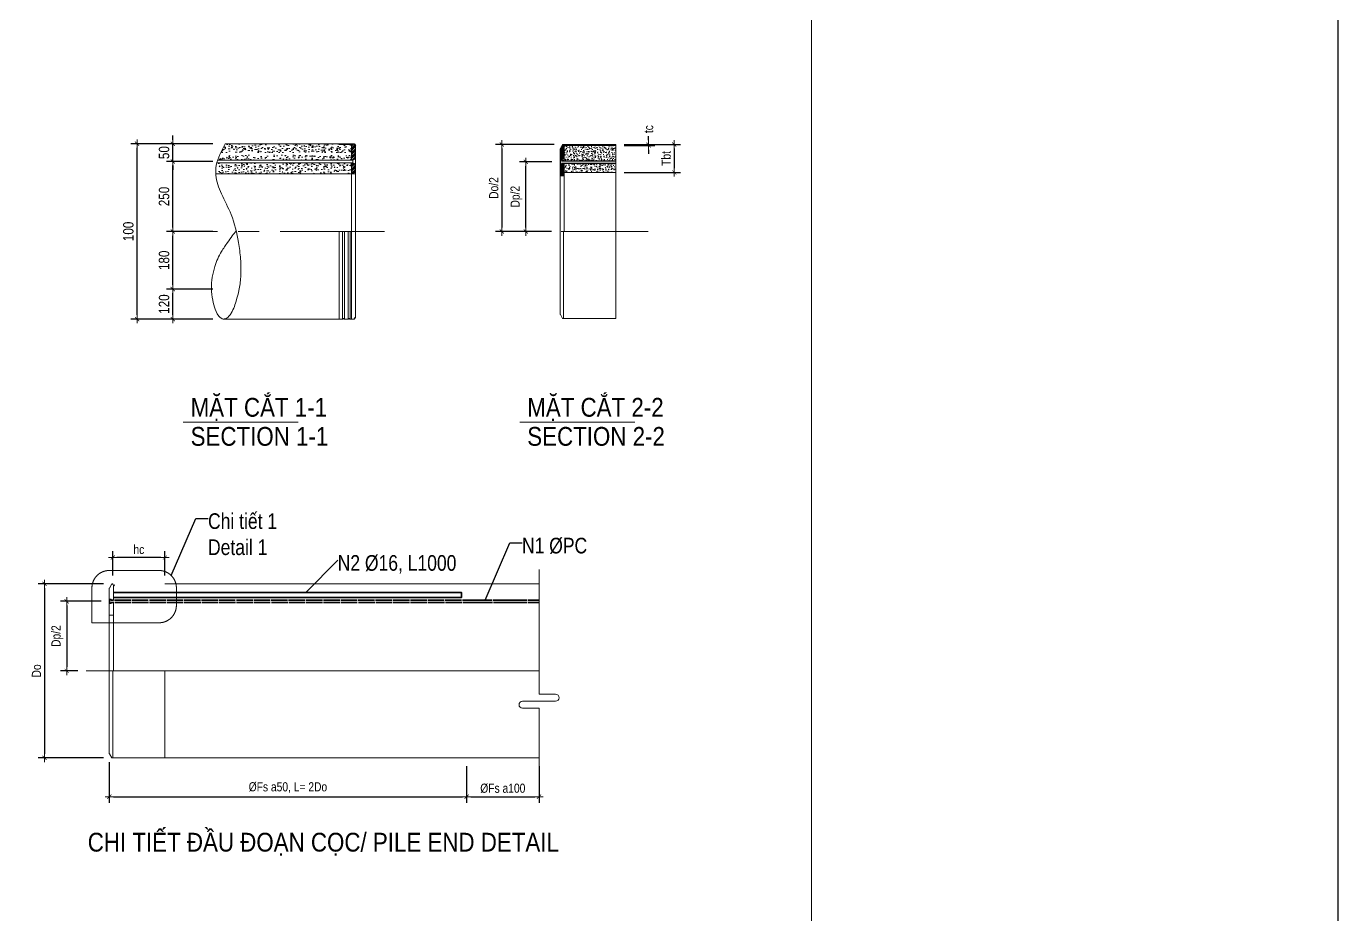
# Model space of a CAD drawing. Header units: millimetres. Extents: x -2123450 to -961021, y -260876 to 649159.
# Drawn here: x -1433376 to -1401975, y 138489 to 159761 of the extents above; entities that cross this region are included whole.
import ezdxf
from ezdxf.enums import TextEntityAlignment as Align

# ---------------------------------------------------------------- set-up
doc = ezdxf.new("R2010")
doc.units = ezdxf.units.MM
doc.header["$LTSCALE"] = 1000
doc.header["$MEASUREMENT"] = 0
doc.header["$PDMODE"] = 66
for name, pattern in [('CENTER2', [1.125, 0.75, -0.125, 0.125, -0.125]), ('CENTERX2', [4, 2.5, -0.5, 0.5, -0.5]), ('HIDDEN', [0.375, 0.25, -0.125]), ('HIDDEN2', [4.7625, 3.175, -1.5875])]:
    doc.linetypes.add(name, pattern=pattern)
doc.layers.get('0').update_dxf_attribs({"linetype": 'CONTINUOUS'})
doc.layers.get('DEFPOINTS').update_dxf_attribs({"linetype": 'CONTINUOUS'})
for name, color, linetype, lineweight in [('1.NET BAO-F', 3, 'CONTINUOUS', 20), ('4.DIM-F', 1, 'CONTINUOUS', 15), ('9.NET MANH-F', 9, 'CONTINUOUS', 15), ('NDC_S_AXIS', 5, 'CENTER2', 15), ('NDC_S_BREAK-LINE', 1, 'CONTINUOUS', 15), ('NDC_S_CONTINUOUS', 3, 'CONTINUOUS', 20), ('NDC_S_DIM', 1, 'CONTINUOUS', 9), ('NDC_S_HATCH MATERIAL', 8, 'CONTINUOUS', 13), ('NDC_S_REBAR', 4, 'CONTINUOUS', 35), ('NDC_S_VN TEXT', 7, 'CONTINUOUS', 9), ('Thep', 1, 'CONTINUOUS', 30), ('Thep dai', 3, 'CONTINUOUS', 30)]:
    doc.layers.add(name, color=color, linetype=linetype, lineweight=lineweight)
doc.layers.add('NDC_S-COLUMN', color=3, linetype='CONTINUOUS')
doc.styles.add('NDC_ARIAL', font='arial.ttf', dxfattribs={"width": 0.8})
doc.dimstyles.new('DIM', dxfattribs={"dimtxt": 0.03, "dimasz": 0.035, "dimexe": 0.03, "dimexo": 0.03, "dimgap": 0.005, "dimtad": 1, "dimdec": 0, "dimlfac": 10000, "dimzin": 0, "dimdsep": 46, "dimtxsty": 'NDC_ARIAL', "dimblk": 'DOTSMALL', "dimcen": 0.05, "dimclrd": 1, "dimclre": 1, "dimadec": 0, "dimazin": 0, "dimtfac": 1, "dimtdec": 0, "dimtofl": 0, "dimtmove": 0, "dimatfit": 3, "dimfxl": 0.03, "dimtolj": 1, "dimtzin": 0, "dimarcsym": 0})
doc.dimstyles.new('NDC_1-100', dxfattribs={"dimscale": 100, "dimtxt": 2.2, "dimasz": 1, "dimexe": 1.5, "dimexo": 2, "dimgap": 0.8, "dimtad": 1, "dimdec": 0, "dimdsep": 46, "dimtxsty": 'NDC_ARIAL', "dimblk": 'DIMMARK', "dimcen": 49999.938995, "dimdle": 1.5, "dimclrd": 1, "dimclre": 1, "dimclrt": 3, "dimadec": 0, "dimazin": 0, "dimtfac": 1, "dimtdec": 0, "dimtix": 1, "dimtmove": 2, "dimatfit": 3, "dimfxl": 1, "dimarcsym": 0})
doc.dimstyles.new('NDC_1-25(25)', dxfattribs={"dimscale": 100, "dimtxt": 2.5, "dimasz": 1, "dimexe": 1.5, "dimexo": 0, "dimgap": 0.8, "dimtad": 1, "dimdec": 0, "dimlfac": 0.25, "dimdsep": 46, "dimtxsty": 'NDC_ARIAL', "dimblk": 'DIMMARK', "dimcen": 49999.938995, "dimdle": 1.5, "dimclrd": 1, "dimclre": 1, "dimclrt": 3, "dimadec": 0, "dimazin": 0, "dimtfac": 1, "dimtdec": 0, "dimtix": 1, "dimtmove": 2, "dimatfit": 3, "dimfxl": 1, "dimarcsym": 0})
pattern_1 = [(50, (-1640018.06, 136960.5), (214.93242, -18.80415), [22.47432, -247.21747]), (355, (-1640018.06, 136960.5), (-41.57788, 225.40004), [17.97945, -197.77397]), (100.4514, (-1640000.15, 136958.93), (173.3547, 206.59575), [19.10023, -210.10252]), (46.1842, (-1640018.06, 137020.43), (319.80682, -49.59902), [33.71147, -370.8262]), (96.6356, (-1639991.4, 137016.3), (280.0787, 291.90176), [28.65034, -315.1537]), (351.1842, (-1640018.06, 137020.43), (280.0785, 291.902), [26.9692, -296.66096]), (21, (-1639988.1, 137005.44), (178.8677, -120.64778), [22.47432, -247.21747]), (326, (-1639988.1, 137005.44), (72.91127, 217.29667), [17.97945, -197.77397]), (71.4514, (-1639973.19, 136995.39), (251.77904, 96.6487), [19.10023, -210.10252]), (37.5, (-1640018.06, 136960.49), (3.643792, 99.754151), [0, -195.37671, 0, -200.77055, 0, -198.523116]), (7.5, (-1640018.06, 136960.49), (78.83077, 118.18844), [0, -114.46918, 0, -190.88185, 0, -75.66353]), (327.5, (-1640084.884, 136960.49), (159.963915, -6.758737), [0, -74.91438, 0, -233.73288, 0, -310.14555]), (317.5, (-1640114.85, 136960.5), (174.75613, 29.99721), [0, -97.3887, 0, -155.2226, 0, -220.24829])]
pattern_2 = [(45, (-3171099.63, 739639.76), (-49.7184456, 49.7184456), []), (45, (-3171083.06, 739639.76), (-49.7184456, 49.7184456), []), (45, (-3171066.485, 739639.76), (-49.7184456, 49.7184456), []), (45, (-3171049.91, 739639.76), (-49.7184456, 49.7184456), [])]

# ---------------------------------------------------------------- blocks, each defined once
blk = doc.blocks.new('_DotSmall')
at = {"color": 0, "linetype": 'ByBlock', "lineweight": 9, "const_width": 0.5}
blk.add_lwpolyline([(-0.0625, 0, 1), (0.0625, 0, 1)], format="xyb", close=True, dxfattribs=at)
blk = doc.blocks.new('DIMMARK')
at = {"layer": 'NDC_S_DIM', "color": 1}
blk.add_line((-1.5, 0), (1, 0), dxfattribs=at)
at = {"layer": 'NDC_S_DIM', "color": 2, "const_width": 0.15}
blk.add_lwpolyline([(-0.5, -0.5), (0.5, 0.5)], dxfattribs=at)
blk = doc.blocks.new('*D453')
at = {"layer": 'DEFPOINTS', "color": 0, "transparency": 16777216}
for p in [(-1431304, 147041), (-1431304, 146410), (-1430054, 146410)]:
    blk.add_point(p, dxfattribs=at)
at = {"layer": 'NDC_S_DIM', "color": 1, "lineweight": -2, "transparency": 16777216}
for p, q in [((-1431304, 146610), (-1431304, 147191)), ((-1430154, 147041), (-1431204, 147041)), ((-1430054, 146610), (-1430054, 147191))]:
    blk.add_line(p, q, dxfattribs=at)
at = {"layer": 'NDC_S_DIM', "color": 1, "lineweight": -2, "transparency": 16777216, "xscale": 100, "yscale": 100, "zscale": 100, "rotation": 180}
blk.add_blockref('DIMMARK', (-1431304, 147041), dxfattribs=at)
at = {"layer": 'NDC_S_DIM', "color": 1, "lineweight": -2, "transparency": 16777216, "xscale": 100, "yscale": 100, "zscale": 100}
blk.add_blockref('DIMMARK', (-1430054, 147041), dxfattribs=at)
at = {"layer": 'NDC_S_DIM', "color": 3, "transparency": 16777216, "insert": (-1430679, 147233), "char_height": 220, "attachment_point": 5, "style": 'NDC_ARIAL'}
blk.add_mtext('hc', dxfattribs=at)
blk = doc.blocks.new('*D454')
at = {"layer": 'DEFPOINTS', "color": 0, "transparency": 16777216}
for p in [(-1431387, 142344), (-1422833, 142244), (-1422833, 141316)]:
    blk.add_point(p, dxfattribs=at)
at = {"layer": 'NDC_S_DIM', "color": 1, "lineweight": -2, "transparency": 16777216}
for p, q in [((-1431387, 142144), (-1431387, 141166)), ((-1422833, 142044), (-1422833, 141166)), ((-1431287, 141316), (-1422933, 141316))]:
    blk.add_line(p, q, dxfattribs=at)
at = {"layer": 'NDC_S_DIM', "color": 1, "lineweight": -2, "transparency": 16777216, "xscale": 100, "yscale": 100, "zscale": 100, "rotation": 180}
blk.add_blockref('DIMMARK', (-1431387, 141316), dxfattribs=at)
at = {"layer": 'NDC_S_DIM', "color": 1, "lineweight": -2, "transparency": 16777216, "xscale": 100, "yscale": 100, "zscale": 100}
blk.add_blockref('DIMMARK', (-1422833, 141316), dxfattribs=at)
at = {"layer": 'NDC_S_DIM', "color": 3, "transparency": 16777216, "insert": (-1427110, 141532), "char_height": 220, "attachment_point": 5, "style": 'NDC_ARIAL'}
blk.add_mtext('ØFs a50, L= 2Do', dxfattribs=at)
blk = doc.blocks.new('*D455')
at = {"layer": 'DEFPOINTS', "color": 0, "transparency": 16777216}
for p in [(-1422833, 142244), (-1421097, 142244), (-1421097, 141316)]:
    blk.add_point(p, dxfattribs=at)
at = {"layer": 'NDC_S_DIM', "color": 1, "lineweight": -2, "transparency": 16777216}
for p, q in [((-1422833, 142044), (-1422833, 141166)), ((-1421097, 142044), (-1421097, 141166)), ((-1422733, 141316), (-1421197, 141316))]:
    blk.add_line(p, q, dxfattribs=at)
at = {"layer": 'NDC_S_DIM', "color": 1, "lineweight": -2, "transparency": 16777216, "xscale": 100, "yscale": 100, "zscale": 100, "rotation": 180}
blk.add_blockref('DIMMARK', (-1422833, 141316), dxfattribs=at)
at = {"layer": 'NDC_S_DIM', "color": 1, "lineweight": -2, "transparency": 16777216, "xscale": 100, "yscale": 100, "zscale": 100}
blk.add_blockref('DIMMARK', (-1421097, 141316), dxfattribs=at)
at = {"layer": 'NDC_S_DIM', "color": 3, "transparency": 16777216, "insert": (-1421965, 141515), "char_height": 220, "attachment_point": 5, "style": 'NDC_ARIAL'}
blk.add_mtext('ØFs a100', dxfattribs=at)
blk = doc.blocks.new('*D456')
at = {"layer": 'DEFPOINTS', "color": 0, "transparency": 16777216}
for p in [(-1431329, 146410), (-1432938, 142244), (-1431329, 142244)]:
    blk.add_point(p, dxfattribs=at)
at = {"layer": 'NDC_S_DIM', "color": 1, "lineweight": -2, "transparency": 16777216}
for p, q in [((-1431529, 146410), (-1433088, 146410)), ((-1432938, 146310), (-1432938, 142344)), ((-1431529, 142244), (-1433088, 142244))]:
    blk.add_line(p, q, dxfattribs=at)
at = {"layer": 'NDC_S_DIM', "color": 1, "lineweight": -2, "transparency": 16777216, "xscale": 100, "yscale": 100, "zscale": 100}
for p, rotation in [((-1432938, 146410), 90), ((-1432938, 142244), 270)]:
    blk.add_blockref('DIMMARK', p, dxfattribs=dict(at, rotation=rotation))
at = {"layer": 'NDC_S_DIM', "color": 3, "transparency": 16777216, "insert": (-1433130, 144327), "char_height": 220, "attachment_point": 5, "rotation": 90, "style": 'NDC_ARIAL'}
blk.add_mtext('Do', dxfattribs=at)
blk = doc.blocks.new('*D457')
at = {"layer": 'DEFPOINTS', "color": 0, "transparency": 16777216}
for p in [(-1431383, 145994), (-1432407, 144327), (-1431939, 144327)]:
    blk.add_point(p, dxfattribs=at)
at = {"layer": 'NDC_S_DIM', "color": 1, "lineweight": -2, "transparency": 16777216}
for p, q in [((-1431583, 145994), (-1432557, 145994)), ((-1432407, 145894), (-1432407, 144427)), ((-1432139, 144327), (-1432557, 144327))]:
    blk.add_line(p, q, dxfattribs=at)
at = {"layer": 'NDC_S_DIM', "color": 1, "lineweight": -2, "transparency": 16777216, "xscale": 100, "yscale": 100, "zscale": 100}
for p, rotation in [((-1432407, 145994), 90), ((-1432407, 144327), 270)]:
    blk.add_blockref('DIMMARK', p, dxfattribs=dict(at, rotation=rotation))
at = {"layer": 'NDC_S_DIM', "color": 3, "transparency": 16777216, "insert": (-1432630, 145161), "char_height": 220, "attachment_point": 5, "rotation": 90, "style": 'NDC_ARIAL'}
blk.add_mtext('Dp/2', dxfattribs=at)
blk = doc.blocks.new('CHI TIET DAU DOAN COC TOLE PHANG')
at = {"linetype": 'HIDDEN2', "ltscale": 0.2}
blk.add_lwpolyline([(0.209, 0.2885), (0.0663, 0.2885, 0.414214), (0.0163, 0.2385), (0.0163, 0.1383), (0.209, 0.1383, 0.414214), (0.259, 0.1883), (0.259, 0.2385, 0.414214)], format="xyb", close=True, dxfattribs=at)
at = {"layer": 'NDC_S_AXIS', "linetype": 'CENTERX2'}
for p, q in [((0.3192, 0), (0, 0)), ((1.301, 0), (0.3192, 0))]:
    blk.add_line(p, q, dxfattribs=at)
at = {"layer": 'NDC_S_BREAK-LINE'}
blk.add_lwpolyline([(1.301, 0.2915), (1.301, -0.0672), (1.3485, -0.0672, -1), (1.3485, -0.0872), (1.301, -0.0872), (1.2534, -0.0872, 1), (1.2534, -0.1072), (1.301, -0.1072), (1.301, -0.2909)], format="xyb", dxfattribs=at)
at = {"layer": 'NDC_S_CONTINUOUS'}
for p, q in [((0.0782, 0.2035), (0.0782, 0.247)), ((0.2262, 0.25), (1.301, 0.25)), ((0.0712, 0.2065), (0.0662, 0.2065)), ((0.0712, 0.1935), (0.0662, 0.1935)), ((0.0712, 0.2065), (0.0712, 0.2045)), ((0.0712, 0.2045), (0.0782, 0.2045)), ((0.0712, 0.1955), (0.0712, 0.1935)), ((0.0712, 0.1955), (0.0782, 0.1955)), ((0.0782, 0.1965), (0.0782, 0)), ((0.0782, 0.16), (0.0662, 0.16)), ((0.0762, 0), (0.0762, -0.25)), ((0.2262, 0), (0.2262, -0.25)), ((0.0762, -0.25), (0.2262, -0.25)), ((0.2262, -0.25), (1.301, -0.25))]:
    blk.add_line(p, q, dxfattribs=at)
blk.add_lwpolyline([(0.0762, -0.248), (0.0762, -0.25), (0.0732, -0.25), (0.0672, -0.238), (0.0662, -0.238), (0.0662, 0.238), (0.0672, 0.238), (0.0732, 0.25), (0.0762, 0.25), (0.0762, 0.247)], dxfattribs=at)
at = {"layer": 'NDC_S_REBAR'}
for p, q in [((0.0702, 0.2035), (0.0782, 0.2035)), ((0.0702, 0.1965), (0.0788, 0.1965)), ((0.0813, 0.2035), (0.1283, 0.2035)), ((0.0818, 0.1965), (0.1288, 0.1965)), ((0.1313, 0.2035), (0.1783, 0.2035)), ((0.1318, 0.1965), (0.1788, 0.1965)), ((0.1813, 0.2035), (0.2262, 0.2035)), ((0.1818, 0.1965), (0.2262, 0.1965)), ((0.2262, 0.2035), (0.2283, 0.2035)), ((0.2262, 0.1965), (0.2288, 0.1965)), ((0.2313, 0.2035), (0.2783, 0.2035)), ((0.2318, 0.1965), (0.2788, 0.1965)), ((0.2813, 0.2035), (0.3283, 0.2035)), ((0.2818, 0.1965), (0.3288, 0.1965)), ((0.3313, 0.2035), (0.3783, 0.2035)), ((0.3318, 0.1965), (0.3788, 0.1965)), ((0.3813, 0.2035), (0.4283, 0.2035)), ((0.3818, 0.1965), (0.4288, 0.1965)), ((0.4313, 0.2035), (0.4783, 0.2035)), ((0.4318, 0.1965), (0.4788, 0.1965)), ((0.4813, 0.2035), (0.5283, 0.2035)), ((0.4818, 0.1965), (0.5288, 0.1965)), ((0.5313, 0.2035), (0.5783, 0.2035)), ((0.5318, 0.1965), (0.5788, 0.1965)), ((0.5813, 0.2035), (0.6283, 0.2035)), ((0.5818, 0.1965), (0.6288, 0.1965)), ((0.6313, 0.2035), (0.6783, 0.2035)), ((0.6318, 0.1965), (0.6788, 0.1965)), ((0.6813, 0.2035), (0.7283, 0.2035)), ((0.6818, 0.1965), (0.7288, 0.1965)), ((0.7313, 0.2035), (0.7783, 0.2035)), ((0.7318, 0.1965), (0.7788, 0.1965)), ((0.7813, 0.2035), (0.8283, 0.2035)), ((0.7818, 0.1965), (0.8288, 0.1965)), ((0.8313, 0.2035), (0.8783, 0.2035)), ((0.8318, 0.1965), (0.8788, 0.1965)), ((0.8813, 0.2035), (0.9283, 0.2035)), ((0.8818, 0.1965), (0.9288, 0.1965)), ((0.9313, 0.2035), (0.9783, 0.2035)), ((0.9318, 0.1965), (0.9788, 0.1965)), ((0.9813, 0.2035), (1.0283, 0.2035)), ((0.9818, 0.1965), (1.0288, 0.1965)), ((1.0313, 0.2035), (1.0783, 0.2035)), ((1.0318, 0.1965), (1.0788, 0.1965)), ((1.0813, 0.2035), (1.1659, 0.2035)), ((1.0818, 0.1965), (1.1668, 0.1965)), ((1.1689, 0.2035), (1.2659, 0.2035)), ((1.1698, 0.1965), (1.2668, 0.1965)), ((1.2689, 0.2035), (1.301, 0.2035)), ((1.2698, 0.1965), (1.301, 0.1965))]:
    blk.add_line(p, q, dxfattribs=at)
blk.add_ellipse((0.0686, 0.2), major_axis=(0, 0.0055), ratio=0.363902, start_param=5.391025, end_param=10.293338, dxfattribs=at)
blk = doc.blocks.new('thep gia cuong')
at = {"layer": 'NDC_S_REBAR'}
blk.add_lwpolyline([(0, -0.014), (1, -0.014), (1, 0), (0, 0)], dxfattribs=at)
blk = doc.blocks.new('*D1038')
at = {"layer": 'DEFPOINTS', "color": 0, "transparency": 16777216}
for p in [(-1430722, 156949), (-1428907, 156949), (-1428907, 152749)]:
    blk.add_point(p, dxfattribs=at)
at = {"layer": 'NDC_S_DIM', "color": 1, "lineweight": -2, "transparency": 16777216}
for p, q in [((-1428907, 156949), (-1430872, 156949)), ((-1430722, 152849), (-1430722, 156849)), ((-1428907, 152749), (-1430872, 152749))]:
    blk.add_line(p, q, dxfattribs=at)
at = {"layer": 'NDC_S_DIM', "color": 1, "lineweight": -2, "transparency": 16777216, "xscale": 100, "yscale": 100, "zscale": 100}
for p, rotation in [((-1430722, 156949), 90), ((-1430722, 152749), 270)]:
    blk.add_blockref('DIMMARK', p, dxfattribs=dict(at, rotation=rotation))
at = {"layer": 'NDC_S_DIM', "color": 3, "lineweight": 100, "transparency": 16777216, "insert": (-1430930, 154849), "char_height": 250, "attachment_point": 5, "rotation": 90, "style": 'NDC_ARIAL'}
blk.add_mtext('100', dxfattribs=at)
blk = doc.blocks.new('*D1039')
at = {"layer": 'DEFPOINTS', "color": 0, "transparency": 16777216}
for p in [(-1429867, 153469), (-1428907, 153469), (-1428907, 152749)]:
    blk.add_point(p, dxfattribs=at)
at = {"layer": 'NDC_S_DIM', "color": 1, "lineweight": -2, "transparency": 16777216}
for p, q in [((-1428907, 153469), (-1430017, 153469)), ((-1429867, 152849), (-1429867, 153369)), ((-1428907, 152749), (-1430017, 152749))]:
    blk.add_line(p, q, dxfattribs=at)
at = {"layer": 'NDC_S_DIM', "color": 1, "lineweight": -2, "transparency": 16777216, "xscale": 100, "yscale": 100, "zscale": 100}
for p, rotation in [((-1429867, 153469), 90), ((-1429867, 152749), 270)]:
    blk.add_blockref('DIMMARK', p, dxfattribs=dict(at, rotation=rotation))
at = {"layer": 'NDC_S_DIM', "color": 3, "lineweight": 100, "transparency": 16777216, "insert": (-1430075, 153109), "char_height": 250, "attachment_point": 5, "rotation": 90, "style": 'NDC_ARIAL'}
blk.add_mtext('120', dxfattribs=at)
blk = doc.blocks.new('*D1040')
at = {"layer": 'DEFPOINTS', "color": 0, "transparency": 16777216}
for p in [(-1429867, 154846), (-1428907, 154846), (-1428907, 153469)]:
    blk.add_point(p, dxfattribs=at)
at = {"layer": 'NDC_S_DIM', "color": 1, "lineweight": -2, "transparency": 16777216}
for p, q in [((-1428907, 154846), (-1430017, 154846)), ((-1429867, 153569), (-1429867, 154746)), ((-1428907, 153469), (-1430017, 153469))]:
    blk.add_line(p, q, dxfattribs=at)
at = {"layer": 'NDC_S_DIM', "color": 1, "lineweight": -2, "transparency": 16777216, "xscale": 100, "yscale": 100, "zscale": 100}
for p, rotation in [((-1429867, 154846), 90), ((-1429867, 153469), 270)]:
    blk.add_blockref('DIMMARK', p, dxfattribs=dict(at, rotation=rotation))
at = {"layer": 'NDC_S_DIM', "color": 3, "lineweight": 100, "transparency": 16777216, "insert": (-1430075, 154157), "char_height": 250, "attachment_point": 5, "rotation": 90, "style": 'NDC_ARIAL'}
blk.add_mtext('180', dxfattribs=at)
blk = doc.blocks.new('*D1041')
at = {"layer": 'DEFPOINTS', "color": 0, "transparency": 16777216}
for p in [(-1429867, 156524), (-1428907, 156524), (-1428907, 154846)]:
    blk.add_point(p, dxfattribs=at)
at = {"layer": 'NDC_S-COLUMN', "color": 1, "lineweight": -2, "transparency": 16777216}
for p, q in [((-1428907, 156524), (-1430017, 156524)), ((-1429867, 154946), (-1429867, 156424)), ((-1428907, 154846), (-1430017, 154846))]:
    blk.add_line(p, q, dxfattribs=at)
at = {"layer": 'NDC_S-COLUMN', "color": 1, "lineweight": -2, "transparency": 16777216, "xscale": 100, "yscale": 100, "zscale": 100}
for p, rotation in [((-1429867, 156524), 90), ((-1429867, 154846), 270)]:
    blk.add_blockref('DIMMARK', p, dxfattribs=dict(at, rotation=rotation))
at = {"layer": 'NDC_S-COLUMN', "color": 3, "transparency": 16777216, "insert": (-1430075, 155685), "char_height": 250, "attachment_point": 5, "rotation": 90, "style": 'NDC_ARIAL'}
blk.add_mtext('250', dxfattribs=at)
blk = doc.blocks.new('*D1042')
at = {"layer": 'DEFPOINTS', "color": 0, "transparency": 16777216}
for p in [(-1429867, 156945), (-1428907, 156945), (-1428907, 156524)]:
    blk.add_point(p, dxfattribs=at)
at = {"layer": 'NDC_S-COLUMN', "color": 1, "lineweight": -2, "transparency": 16777216}
for p, q in [((-1429867, 157045), (-1429867, 157145)), ((-1428907, 156945), (-1430017, 156945)), ((-1429867, 156524), (-1429867, 156945)), ((-1428907, 156524), (-1430017, 156524)), ((-1429867, 156424), (-1429867, 156324))]:
    blk.add_line(p, q, dxfattribs=at)
at = {"layer": 'NDC_S-COLUMN', "color": 1, "lineweight": -2, "transparency": 16777216, "xscale": 100, "yscale": 100, "zscale": 100}
for p, rotation in [((-1429867, 156945), 270), ((-1429867, 156524), 90)]:
    blk.add_blockref('DIMMARK', p, dxfattribs=dict(at, rotation=rotation))
at = {"layer": 'NDC_S-COLUMN', "color": 3, "transparency": 16777216, "insert": (-1430075, 156735), "char_height": 250, "attachment_point": 5, "rotation": 90, "style": 'NDC_ARIAL'}
blk.add_mtext('50', dxfattribs=at)
blk = doc.blocks.new('*D1053')
at = {"layer": 'DEFPOINTS', "color": 0, "transparency": 16777216}
for p in [(-1420538, 156930), (-1421988, 154846), (-1420596, 154846)]:
    blk.add_point(p, dxfattribs=at)
at = {"layer": 'NDC_S_DIM', "color": 1, "lineweight": -2, "transparency": 16777216}
for p, q in [((-1420738, 156930), (-1422138, 156930)), ((-1421988, 156830), (-1421988, 154946)), ((-1420796, 154846), (-1422138, 154846))]:
    blk.add_line(p, q, dxfattribs=at)
at = {"layer": 'NDC_S_DIM', "color": 1, "lineweight": -2, "transparency": 16777216, "xscale": 100, "yscale": 100, "zscale": 100}
for p, rotation in [((-1421988, 156930), 90), ((-1421988, 154846), 270)]:
    blk.add_blockref('DIMMARK', p, dxfattribs=dict(at, rotation=rotation))
at = {"layer": 'NDC_S_DIM', "color": 3, "transparency": 16777216, "insert": (-1422182, 155888), "char_height": 220, "attachment_point": 5, "rotation": 90, "style": 'NDC_ARIAL'}
blk.add_mtext('Do/2', dxfattribs=at)
blk = doc.blocks.new('*D1054')
at = {"layer": 'DEFPOINTS', "color": 0, "transparency": 16777216}
for p in [(-1421416, 156514), (-1420592, 156514), (-1420596, 154846)]:
    blk.add_point(p, dxfattribs=at)
at = {"layer": 'NDC_S_DIM', "color": 1, "lineweight": -2, "transparency": 16777216}
for p, q in [((-1420792, 156514), (-1421566, 156514)), ((-1421416, 154946), (-1421416, 156414)), ((-1420796, 154846), (-1421566, 154846))]:
    blk.add_line(p, q, dxfattribs=at)
at = {"layer": 'NDC_S_DIM', "color": 1, "lineweight": -2, "transparency": 16777216, "xscale": 100, "yscale": 100, "zscale": 100}
for p, rotation in [((-1421416, 156514), 90), ((-1421416, 154846), 270)]:
    blk.add_blockref('DIMMARK', p, dxfattribs=dict(at, rotation=rotation))
at = {"layer": 'NDC_S_DIM', "color": 3, "transparency": 16777216, "insert": (-1421638, 155680), "char_height": 220, "attachment_point": 5, "rotation": 90, "style": 'NDC_ARIAL'}
blk.add_mtext('Dp/2', dxfattribs=at)
blk = doc.blocks.new('*D1055')
at = {"layer": 'DEFPOINTS', "color": 0, "transparency": 16777216}
for p in [(-1419263, 156930), (-1419263, 156905), (-1418474, 156905)]:
    blk.add_point(p, dxfattribs=at)
at = {"layer": 'NDC_S_DIM', "color": 1, "lineweight": -2, "transparency": 16777216}
for p, q in [((-1418474, 157030), (-1418474, 157130)), ((-1419063, 156930), (-1418324, 156930)), ((-1419063, 156905), (-1418324, 156905)), ((-1418474, 156930), (-1418474, 156905)), ((-1418474, 156805), (-1418474, 156705))]:
    blk.add_line(p, q, dxfattribs=at)
at = {"layer": 'NDC_S_DIM', "color": 1, "lineweight": -2, "transparency": 16777216, "xscale": 100, "yscale": 100, "zscale": 100}
for p, rotation in [((-1418474, 156930), 270), ((-1418474, 156905), 90)]:
    blk.add_blockref('DIMMARK', p, dxfattribs=dict(at, rotation=rotation))
at = {"layer": 'NDC_S_DIM', "color": 3, "transparency": 16777216, "insert": (-1418474, 157297), "char_height": 220, "attachment_point": 5, "rotation": 90, "style": 'NDC_ARIAL'}
blk.add_mtext('tc', dxfattribs=at)
blk = doc.blocks.new('*D1056')
at = {"layer": 'DEFPOINTS', "color": 0, "transparency": 16777216}
for p in [(-1419263, 156930), (-1419263, 156263), (-1417862, 156263)]:
    blk.add_point(p, dxfattribs=at)
at = {"layer": 'NDC_S_DIM', "color": 1, "lineweight": -2, "transparency": 16777216}
for p, q in [((-1419063, 156930), (-1417712, 156930)), ((-1417862, 156830), (-1417862, 156363)), ((-1419063, 156263), (-1417712, 156263))]:
    blk.add_line(p, q, dxfattribs=at)
at = {"layer": 'NDC_S_DIM', "color": 1, "lineweight": -2, "transparency": 16777216, "xscale": 100, "yscale": 100, "zscale": 100}
for p, rotation in [((-1417862, 156930), 90), ((-1417862, 156263), 270)]:
    blk.add_blockref('DIMMARK', p, dxfattribs=dict(at, rotation=rotation))
at = {"layer": 'NDC_S_DIM', "color": 3, "transparency": 16777216, "insert": (-1418054, 156596), "char_height": 220, "attachment_point": 5, "rotation": 90, "style": 'NDC_ARIAL'}
blk.add_mtext('Tbt', dxfattribs=at)
blk = doc.blocks.new('daucocmangxong 3.0')
at = {"layer": 'NDC_S_AXIS', "linetype": 'HIDDEN', "ltscale": 0.001}
blk.add_line((0.093, 0.25), (-0.2262, 0.25), dxfattribs=at)
at = {"layer": 'NDC_S_CONTINUOUS'}
for p, q in [((-0.148, 0.497), (-0.148, 0.4535)), ((0, 0.5), (0, 0)), ((-0.155, 0.4565), (-0.16, 0.4565)), ((-0.155, 0.4565), (-0.155, 0.4545)), ((-0.155, 0.4545), (-0.148, 0.4545)), ((-0.155, 0.4435), (-0.16, 0.4435)), ((-0.155, 0.4455), (-0.155, 0.4435)), ((-0.155, 0.4455), (-0.148, 0.4455)), ((-0.148, 0.4465), (-0.148, 0.25)), ((-0.148, 0.42), (0, 0.42)), ((-0.148, 0.41), (-0.16, 0.41)), ((-0.15, 0.25), (-0.15, 0)), ((-0.15, 0), (0, 0))]:
    blk.add_line(p, q, dxfattribs=at)
blk.add_lwpolyline([(-0.15, 0.002), (-0.15, 0), (-0.153, 0), (-0.159, 0.012), (-0.16, 0.012), (-0.16, 0.488), (-0.159, 0.488), (-0.153, 0.5), (-0.15, 0.5), (-0.15, 0.497)], dxfattribs=at)
blk.add_arc((-0.148, 0.497), 0.003, 270, 0, dxfattribs=at)
at = {"layer": 'Thep'}
for p, q in [((-0.156, 0.4535), (0, 0.4535)), ((-0.156, 0.4465), (0, 0.4465))]:
    blk.add_line(p, q, dxfattribs=at)
blk.add_ellipse((-0.1575, 0.45), major_axis=(0, 0.0055), ratio=0.363902, start_param=5.391025, end_param=10.293338, dxfattribs=at)

msp = doc.modelspace()

# ---------------------------------------------------------------- hatches: boundary and pattern name
at = {"layer": 'NDC_S_HATCH MATERIAL'}
h = msp.add_hatch(dxfattribs=at)
h.set_pattern_fill('AR-CONC', color=256, scale=29.965753, style=0)
h.set_pattern_definition(pattern_1)
edge = h.paths.add_edge_path()
edge.add_ellipse((-1425646.07, 156956.79), major_axis=(-38.51, 0), ratio=0.86455331, start_angle=50.284863, end_angle=129.715137, ccw=False)
edge.add_line((-1425670.68, 156931.17), (-1425753.57, 156931.17))
edge.add_ellipse((-1425778.18, 156956.79), major_axis=(-38.51, 0), ratio=0.86455331, start_angle=50.284863, end_angle=129.715137, ccw=False)
edge.add_line((-1425802.79, 156931.17), (-1425885.26, 156931.17))
edge.add_line((-1425885.26, 156931.17), (-1425885.26, 156943.85))
edge.add_line((-1425885.26, 156943.85), (-1428610.84, 156945.37))
edge.add_line((-1428610.84, 156945.37), (-1428722.9, 156734.09))
edge.add_line((-1428722.9, 156734.09), (-1425585.6, 156734.09))
edge.add_line((-1425585.6, 156734.09), (-1425585.6, 156898.38))
edge.add_line((-1425585.6, 156898.38), (-1425618.36, 156931.17))
edge.add_line((-1425618.36, 156931.17), (-1425621.46, 156931.17))
at = {"layer": 'NDC_S_HATCH MATERIAL', "ltscale": 10}
h = msp.add_hatch(dxfattribs=at)
h.set_pattern_fill('ANSI34', color=256, scale=59.931507, style=0)
h.set_pattern_definition([(45, (-1644105.95, 75141.517), (-31.783481, 31.783481), []), (45, (-1644095.357, 75141.517), (-31.783481, 31.783481), []), (45, (-1644084.763, 75141.517), (-31.783481, 31.783481), []), (45, (-1644074.17, 75141.517), (-31.783481, 31.783481), [])])
edge = h.paths.add_edge_path()
edge.add_line((-1425575.88, 156943.85), (-1425585.6, 156943.85))
edge.add_line((-1425585.6, 156943.85), (-1425624.91, 156943.85))
edge.add_ellipse((-1425646.07, 156961.77), major_axis=(29.62, 0), ratio=0.86455331, start_angle=224.427004, end_angle=315.572996, ccw=False)
edge.add_line((-1425667.23, 156943.85), (-1425757.03, 156943.85))
edge.add_ellipse((-1425778.18, 156961.77), major_axis=(29.62, 0), ratio=0.86455331, start_angle=224.427004, end_angle=315.572996, ccw=False)
edge.add_line((-1425799.34, 156943.85), (-1425885.26, 156943.85))
edge.add_line((-1425885.26, 156943.85), (-1425885.26, 156931.17))
edge.add_line((-1425885.26, 156931.17), (-1425802.79, 156931.17))
edge.add_ellipse((-1425778.18, 156956.79), major_axis=(-38.51, 0), ratio=0.86455331, start_angle=50.284863, end_angle=129.715137)
edge.add_line((-1425753.57, 156931.17), (-1425670.68, 156931.17))
edge.add_ellipse((-1425646.07, 156956.79), major_axis=(-38.51, 0), ratio=0.86455331, start_angle=50.284863, end_angle=129.715137)
edge.add_line((-1425621.46, 156931.17), (-1425585.6, 156931.17))
edge.add_line((-1425585.6, 156931.17), (-1425575.88, 156931.17))
edge.add_line((-1425575.88, 156931.17), (-1425575.88, 156943.85))
at = {"layer": 'NDC_S_HATCH MATERIAL'}
h = msp.add_hatch(dxfattribs=at)
h.set_pattern_fill('ANSI34', color=256, scale=93.75, style=0)
h.set_pattern_definition(pattern_2)
edge = h.paths.add_edge_path()
edge.add_line((-1425495.7, 156903.14), (-1425525.2, 156943.85))
edge.add_line((-1425525.2, 156943.85), (-1425575.88, 156943.85))
edge.add_line((-1425575.88, 156943.85), (-1425575.88, 156931.17))
edge.add_line((-1425575.88, 156931.17), (-1425585.6, 156931.17))
edge.add_line((-1425585.6, 156931.17), (-1425585.6, 156554.09))
edge.add_line((-1425585.6, 156554.09), (-1425556.02, 156554.09))
edge.add_ellipse((-1425519.26, 156551.62), major_axis=(37.73, 11.65), ratio=0.68026503, start_angle=60.57203, end_angle=150.57203, ccw=False)
edge.add_line((-1425507.62, 156579.7), (-1425495.7, 156579.7))
edge.add_line((-1425495.7, 156579.7), (-1425495.7, 156903.14))
h = msp.add_hatch(dxfattribs=at)
h.set_pattern_fill('ANSI32', color=256, scale=100)
h.set_pattern_definition([(45, (160169.482, -102958.223), (-26.5165043, 26.5165043), []), (45, (160187.16, -102958.223), (-26.5165043, 26.5165043), [])])
h.paths.add_polyline_path([(-1420596.2, 156567.49), (-1420554.53, 156567.49), (-1420496.2, 156566.35), (-1420496.2, 156904.58), (-1420512.87, 156904.58), (-1420512.87, 156929.58), (-1420537.87, 156929.58), (-1420596.2, 156812.91)])
h.paths.add_polyline_path([(-1420596.2, 156179.58), (-1420496.2, 156179.58), (-1420496.2, 156475.83), (-1420554.53, 156475.83), (-1420554.53, 156459.16), (-1420596.2, 156459.16)])
h = msp.add_hatch(dxfattribs=at)
h.set_pattern_fill('ANSI32', color=256, scale=50, angle=90)
h.set_pattern_definition([(135, (160169.482, -102958.223), (-13.25825215, -13.25825215), []), (135, (160169.482, -102949.385), (-13.25825215, -13.25825215), [])])
h.paths.add_polyline_path([(-1419262.87, 156929.58), (-1420512.87, 156929.58), (-1420512.87, 156904.58), (-1419262.87, 156904.58)])
h = msp.add_hatch(dxfattribs=at)
h.set_pattern_fill('AR-CONC', color=256, scale=20, angle=90)
h.set_pattern_definition([(140, (160169.48, -102958.22), (12.550427, 143.4520365), [15, -165]), (85, (160169.48, -102958.22), (-150.438427, -27.750267), [12, -132]), (190.451444, (160170.53, -102946.27), (-137.887998, 115.701769), [12.748038, -140.228422]), (136.1842, (160129.48, -102958.22), (33.103856, 213.448266), [22.5, -247.5]), (186.635635, (160132.24, -102940.44), (-194.82372, 186.93239), [19.122068, -210.342752]), (81.184164, (160129.48, -102958.22), (-194.82372, 186.93239), [18, -198]), (111, (160139.48, -102938.22), (80.523778, 119.38141), [15, -165]), (56, (160139.48, -102938.22), (-145.030009, 48.663066), [12, -132]), (161.451445, (160146.19, -102928.27), (-64.50623, 168.044475), [12.748038, -140.228422]), (127.5, (160169.48, -102958.223), (-66.5787708, 2.431971), [0, -130.4, 0, -134, 0, -132.5]), (97.5, (160169.48, -102958.22), (-78.8823424, 52.6139075), [0, -76.4, 0, -127.4, 0, -50.5]), (57.5, (160169.48, -103002.823), (4.5109743, 106.7644872), [0, -50, 0, -156, 0, -207]), (47.5, (160169.48, -103022.82), (-20.0209965, 116.637234), [0, -65, 0, -103.6, 0, -147])])
h.paths.add_polyline_path([(-1420471.2, 156904.58, -0.41421356), (-1420496.2, 156879.58), (-1420496.2, 156542.08), (-1419262.87, 156542.08), (-1419262.87, 156904.58)])
h.paths.add_polyline_path([(-1419262.87, 156262.91), (-1419262.87, 156483.74), (-1420496.2, 156483.74), (-1420496.2, 156262.91)])
h = msp.add_hatch(dxfattribs=at)
h.set_pattern_fill('AR-CONC', color=256, scale=29.965753, style=0)
h.set_pattern_definition(pattern_1)
h.paths.add_polyline_path([(-1425585.6, 156494.15), (-1428790.4, 156494.15), (-1428836.99, 156224.6), (-1427211.3, 156224.6), (-1425585.6, 156224.6)])
h.paths.add_polyline_path([(-1428777.07, 156554.09), (-1425585.6, 156554.09), (-1425585.6, 156674.15), (-1428750.37, 156674.15)])
h = msp.add_hatch(dxfattribs=at)
h.set_pattern_fill('ANSI34', color=256, scale=93.75, style=0)
h.set_pattern_definition(pattern_2)
edge = h.paths.add_edge_path()
edge.add_line((-1425495.7, 156468.54), (-1425507.62, 156468.54))
edge.add_ellipse((-1425519.26, 156496.62), major_axis=(-37.73, 11.65), ratio=0.68026503, start_angle=29.42797, end_angle=119.42797, ccw=False)
edge.add_line((-1425556.22, 156494.15), (-1425585.6, 156494.15))
edge.add_line((-1425585.6, 156494.15), (-1425585.6, 156224.6))
edge.add_line((-1425585.6, 156224.6), (-1425495.7, 156224.6))
edge.add_line((-1425495.7, 156224.6), (-1425495.7, 156468.54))
h = msp.add_hatch(dxfattribs=at)
h.set_pattern_fill('ANSI37', color=256, scale=208.333333)
h.set_pattern_definition([(45, (-1800292.377, -84304.212), (-18.4142391, 18.4142391), []), (135, (-1800292.377, -84304.212), (-18.4142391, -18.4142391), [])])
edge = h.paths.add_edge_path()
edge.add_line((-1431262.37, 146385.21), (-1431287.37, 146385.21))
edge.add_line((-1431287.37, 146385.21), (-1431287.37, 146360.21))
edge.add_arc((-1431287.37, 146385.21), 25, 270, 360)

# ---------------------------------------------------------------- linework, layer by layer
at = {"layer": '1.NET BAO-F', "ltscale": 10}
for p, q in [((-1425585.6, 156943.85), (-1428611.69, 156943.85)), ((-1425885.26, 156943.85), (-1425885.26, 156931.17)), ((-1425799.34, 156943.85), (-1425885.26, 156943.85)), ((-1425802.79, 156931.17), (-1425885.26, 156931.17)), ((-1425667.23, 156943.85), (-1425757.03, 156943.85)), ((-1425670.68, 156931.17), (-1425753.57, 156931.17)), ((-1425585.6, 156931.17), (-1425621.46, 156931.17)), ((-1425585.6, 156898.38), (-1425618.36, 156931.17)), ((-1425607.19, 156931.17), (-1425585.6, 156913.65)), ((-1425585.6, 156931.17), (-1425585.6, 156554.09)), ((-1425575.88, 156931.17), (-1425585.6, 156931.17)), ((-1425495.7, 156903.14), (-1425495.7, 152789.34)), ((-1425556.02, 156494.15), (-1428811.72, 156494.15)), ((-1425556.02, 156554.09), (-1428794.35, 156554.09)), ((-1425585.6, 156494.15), (-1425585.6, 152748.64)), ((-1425495.7, 156579.7), (-1425507.62, 156579.7)), ((-1425495.7, 156468.54), (-1425507.62, 156468.54)), ((-1425585.6, 156224.6), (-1428836.99, 156224.6)), ((-1425885.26, 152748.64), (-1425885.26, 154844.69)), ((-1425585.6, 152748.64), (-1425525.2, 152748.64))]:
    msp.add_line(p, q, dxfattribs=at)
at = {"layer": '1.NET BAO-F'}
for p, q in [((-1425585.6, 156943.85), (-1425525.2, 156943.85)), ((-1425575.88, 156931.17), (-1425575.88, 156943.85)), ((-1425556.02, 156554.09), (-1425556.02, 156494.15)), ((-1425585.6, 156224.6), (-1425495.7, 156224.6)), ((-1428651.88, 152748.64), (-1425799.34, 152748.64)), ((-1425757.03, 152748.64), (-1425667.23, 152748.64)), ((-1425624.91, 152748.64), (-1425585.6, 152748.64))]:
    msp.add_line(p, q, dxfattribs=at)
at = {"layer": '1.NET BAO-F', "ltscale": 10}
for centre, major_axis, ratio, start_param, end_param in [((-1425778.18, 156956.79), (-38.51, 0), 0.86455331, 0.87763642, 2.26395623), ((-1425778.18, 156961.77), (29.62, 0), 0.86455331, 3.91699015, 5.50778781), ((-1425646.07, 156956.79), (-38.51, 0), 0.86455331, 0.87763642, 2.26395623), ((-1425646.07, 156961.77), (29.62, 0), 0.86455331, 3.91699015, 5.50778781), ((-1425519.26, 156551.62), (37.73, 11.65), 0.68026503, 1.05718135, 2.62797768)]:
    msp.add_ellipse(centre, major_axis=major_axis, ratio=ratio, start_param=start_param, end_param=end_param, dxfattribs=at)
at = {"layer": '1.NET BAO-F', "ltscale": 10, "extrusion": (0, 0, -1)}
msp.add_ellipse((-1425519.26, 156496.62), major_axis=(-37.73, 11.65), ratio=0.68026503, start_param=4.198774, end_param=5.76957033, dxfattribs=at)
at = {"layer": '4.DIM-F'}
for p, q in [((-1429619.12, 150281.37), (-1426865.35, 150281.37)), ((-1421559.94, 150281.37), (-1418806.17, 150281.37))]:
    msp.add_line(p, q, dxfattribs=at)
at = {"layer": '9.NET MANH-F', "ltscale": 10}
for p, q in [((-1425802.79, 152748.64), (-1425802.79, 154844.69)), ((-1425753.57, 152748.64), (-1425753.57, 154844.69)), ((-1425670.68, 152748.64), (-1425670.68, 154844.69)), ((-1425621.46, 152748.64), (-1425621.46, 154844.69))]:
    msp.add_line(p, q, dxfattribs=at)
at = {"layer": 'DEFPOINTS'}
msp.add_lwpolyline([(-1528125.18, 181113.77), (-1401975.18, 181113.77), (-1401975.18, 92013.77), (-1528125.18, 92013.77)], close=True, dxfattribs=at)
at = {"layer": 'NDC_S_AXIS', "linetype": 'CENTERX2'}
msp.add_line((-1424799.88, 154846.24), (-1428955.36, 154846.24), dxfattribs=at)
at = {"layer": 'NDC_S_BREAK-LINE'}
msp.add_spline([(-1428610.84, 156945.37), (-1428825.96, 156428.97), (-1428836.41, 156197.68), (-1428701.4, 155749.44), (-1428470.02, 155253.27), (-1428291.12, 154583.39), (-1428244.3, 154192.99), (-1428240.15, 153757.7), (-1428285.38, 153436.78), (-1428340.3, 153216.08), (-1428393.07, 153053.99), (-1428466.79, 152894.89), (-1428524.64, 152815.8), (-1428566.92, 152779.98), (-1428615.81, 152755.59), (-1428640.67, 152750.26), (-1428722.92, 152781.24), (-1428849.45, 152984.41), (-1428910.5, 153203.7), (-1428943.27, 153481.46), (-1428858.21, 154011.68), (-1428700.93, 154366.25), (-1428555.55, 154584.14), (-1428443.79, 154743.36), (-1428347.28, 154859.96)], degree=3, dxfattribs=at)
at = {"layer": 'NDC_S_CONTINUOUS'}
msp.add_line((-1414575.18, 175295.06), (-1414575.18, 94563.77), dxfattribs=at)
at = {"layer": 'NDC_S_HATCH MATERIAL', "color": 3}
for p, q in [((-1420512.87, 156929.58), (-1419262.87, 156929.58)), ((-1420512.87, 156904.58), (-1419262.87, 156904.58))]:
    msp.add_line(p, q, dxfattribs=at)
at = {"layer": 'NDC_S_HATCH MATERIAL'}
msp.add_arc((-1431287.37, 146385.21), 25, 270, 0, dxfattribs=at)
at = {"layer": 'Thep dai', "ltscale": 10}
for p, q in [((-1425525.2, 156943.85), (-1425495.7, 156903.14)), ((-1425525.2, 152748.64), (-1425495.7, 152789.34))]:
    msp.add_line(p, q, dxfattribs=at)
for centre in [(-1425778.18, 152730.71), (-1425646.07, 152730.71)]:
    msp.add_ellipse(centre, major_axis=(29.62, 0), ratio=0.86455331, start_param=0.7753975, end_param=2.36619516, dxfattribs=at)

# ---------------------------------------------------------------- block references
at = {"layer": 'NDC_S_HATCH MATERIAL', "xscale": 8333.333335864481, "yscale": 8333.333335864481, "zscale": 8333.333335864481}
for name, p in [('daucocmangxong 3.0', (-1419262.87, 152762.91)), ('CHI TIET DAU DOAN COC TOLE PHANG', (-1431938.82, 144326.88)), ('thep gia cuong', (-1431287.37, 146203.96))]:
    msp.add_blockref(name, p, dxfattribs=at)

# ---------------------------------------------------------------- texts
at = {"layer": 'NDC_S_VN TEXT', "lineweight": 70, "style": 'NDC_ARIAL', "width": 0.85}
for s, p in [('MẶT CẮT 1-1', (-1429439.53, 150412.67)), ('MẶT CẮT 2-2', (-1421380.35, 150412.67)), ('SECTION 1-1', (-1429439.53, 149716.87)), ('SECTION 2-2', (-1421380.35, 149716.87))]:
    msp.add_text(s, height=450, dxfattribs=at).set_placement(p)
msp.add_text('CHI TIẾT ĐẦU ĐOẠN CỌC/ PILE END DETAIL', height=450, dxfattribs=at).set_placement((-1426262.81, 140001.36), align=Align.CENTER)
at = {"layer": 'NDC_S_VN TEXT', "char_height": 375, "attachment_point": 1, "style": 'NDC_ARIAL'}
for s, insert in [('{\\fArial|b0|i0|c0|p34;Chi tiết 1\\PDetail 1}', (-1429022.89, 148100.55)), ('{\\fArial|b0|i0|c0|p34;N1 \\A1;Ø\\A0;PC}', (-1421505.95, 147514.28)), ('\\A1;N2 Ø16, L1000', (-1425919.02, 147099.54))]:
    msp.add_mtext(s, dxfattribs=dict(at, insert=insert))

# ---------------------------------------------------------------- dimensions: what is measured, and where the dimension line sits
at = {"layer": 'NDC_S-COLUMN'}
for base, p1, p2, text, picture, middle in [((-1429866.88, 156945.37), (-1428907.29, 156524.12), (-1428907.29, 156945.37), '50', '*D1042', (-1430074.52, 156734.75)), ((-1429866.88, 156524.12), (-1428907.29, 154846.24), (-1428907.29, 156524.12), '250', '*D1041', (-1430074.52, 155685.18))]:
    dim = msp.add_linear_dim(base=base, p1=p1, p2=p2, angle=90, text=text, dimstyle='NDC_1-25(25)', dxfattribs=at)
    dim.commit()
    dim.dimension.update_dxf_attribs({"geometry": picture, "text_midpoint": middle})
at = {"layer": 'NDC_S_DIM'}
dim = msp.add_linear_dim(base=(-1418473.79, 156904.58), p1=(-1419262.87, 156929.58), p2=(-1419262.87, 156904.58), angle=90, text='tc', dimstyle='NDC_1-100', dxfattribs=at)
dim.commit()
dim.dimension.update_dxf_attribs({"geometry": '*D1055', "text_midpoint": (-1418473.79, 157296.66), "dimtype": 160})
at = {"layer": 'NDC_S_DIM', "lineweight": 100}
for base, p1, p2, text, picture, middle in [((-1430721.88, 156948.64), (-1428907.29, 152748.64), (-1428907.29, 156948.64), '100', '*D1038', (-1430929.52, 154848.64)), ((-1429866.88, 154846.24), (-1428907.29, 153468.64), (-1428907.29, 154846.24), '180', '*D1040', (-1430074.52, 154157.44)), ((-1429866.88, 153468.64), (-1428907.29, 152748.64), (-1428907.29, 153468.64), '120', '*D1039', (-1430074.52, 153108.64))]:
    dim = msp.add_linear_dim(base=base, p1=p1, p2=p2, angle=90, text=text, dimstyle='NDC_1-25(25)', dxfattribs=at)
    dim.commit()
    dim.dimension.update_dxf_attribs({"geometry": picture, "text_midpoint": middle})
at = {"layer": 'NDC_S_DIM'}
for base, p1, p2, text, picture, middle in [((-1421987.91, 154846.24), (-1420537.87, 156929.58), (-1420596.2, 154846.24), 'Do/2', '*D1053', (-1422181.66, 155887.91)), ((-1417862.47, 156262.91), (-1419262.87, 156929.58), (-1419262.87, 156262.91), 'Tbt', '*D1056', (-1418054.27, 156596.24)), ((-1421415.87, 156513.76), (-1420596.2, 154846.24), (-1420592.25, 156513.76), 'Dp/2', '*D1054', (-1421638.29, 155680)), ((-1432937.98, 142243.55), (-1431329.03, 146410.21), (-1431329.03, 142243.55), 'Do', '*D456', (-1433129.78, 144326.88)), ((-1432407.46, 144326.88), (-1431383.42, 145994.4), (-1431938.82, 144326.88), 'Dp/2', '*D457', (-1432629.87, 145160.64))]:
    dim = msp.add_linear_dim(base=base, p1=p1, p2=p2, angle=90, text=text, dimstyle='NDC_1-100', dxfattribs=at)
    dim.commit()
    dim.dimension.update_dxf_attribs({"geometry": picture, "text_midpoint": middle})
for base, p1, p2, text, picture, middle in [((-1431304.03, 147041.28), (-1430054.03, 146410.21), (-1431304.03, 146410.21), 'hc', '*D453', (-1430679.03, 147233.09)), ((-1422833.49, 141316.37), (-1431387.37, 142343.55), (-1422833.49, 142243.55), 'ØFs a50, L= 2Do', '*D454', (-1427110.43, 141532.18)), ((-1421097.43, 141316.37), (-1422833.49, 142243.55), (-1421097.43, 142243.55), 'ØFs a100', '*D455', (-1421965.46, 141514.85))]:
    dim = msp.add_linear_dim(base=base, p1=p1, p2=p2, text=text, dimstyle='NDC_1-100', dxfattribs=at)
    dim.commit()
    dim.dimension.update_dxf_attribs({"geometry": picture, "text_midpoint": middle})

# ---------------------------------------------------------------- leaders
at = {"layer": 'NDC_S_DIM', "annotation_type": 0, "has_hookline": 1, "hookline_direction": 0, "text_width": 1556.07}
msp.add_leader([(-1429902.73, 146608.99), (-1429317.62, 147975.55), (-1429022.89, 147975.55)], dimstyle='DIM', override={"dimgap": 0.005, "dimtad": 0}, dxfattribs=at)
at = {"layer": 'NDC_S_VN TEXT', "annotation_type": 0, "has_hookline": 1, "hookline_direction": 0}
for points, text_width in [([(-1422385.8, 146022.71), (-1421800.69, 147389.28), (-1421505.95, 147389.28)], 1511.87), ([(-1426684.72, 146203.96), (-1425919.06, 146974.54), (-1425919.02, 146974.54)], 2790.65)]:
    msp.add_leader(points, dimstyle='DIM', override={"dimgap": 0.005, "dimtad": 0}, dxfattribs=dict(at, text_width=text_width))

doc.saveas('drawing.dxf')
